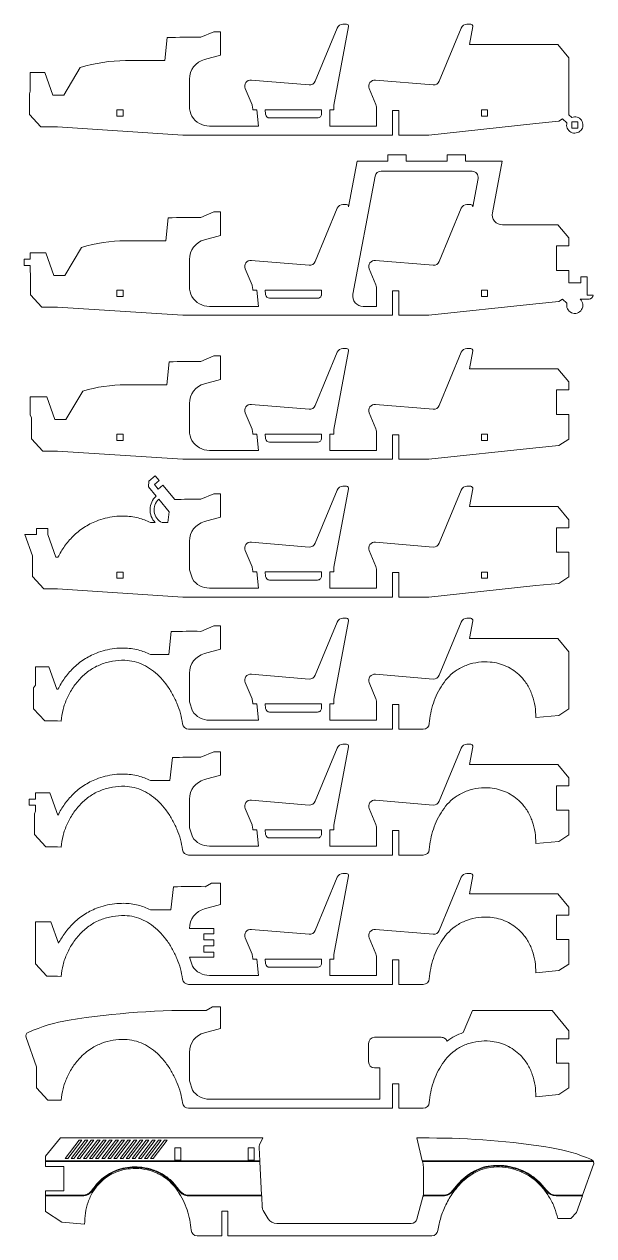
# Model space of a CAD drawing. Header units: millimetres. Extents: x 1593 to 2741, y -1858 to 567.
# Drawn here: x 1937 to 2216, y -1858 to -1263 of the extents above; entities that cross this region are included whole.
import ezdxf

# ---------------------------------------------------------------- set-up
doc = ezdxf.new("R2010")
doc.units = ezdxf.units.MM
doc.layers.add('CUTTING', color=5, linetype='Continuous')
doc.layers.add('ENGRAVING', color=1, linetype='Continuous')

msp = doc.modelspace()

# ---------------------------------------------------------------- linework, layer by layer
at = {"layer": 'CUTTING', "linetype": 'Continuous', "lineweight": 15}
for p, q in [((2090.48, -1264.81), (2079.67, -1290.93)), ((2088.88, -1302.68), (2096.11, -1264.14)), ((2095.13, -1262.96), (2093.25, -1262.96)), ((2140.58, -1290.93), (2151.39, -1264.81)), ((2154.16, -1262.96), (2156.04, -1262.96)), ((2157.02, -1264.14), (2155.38, -1272.92)), ((2005.85, -1280.79), (2007.05, -1269.52)), ((2029.91, -1266.61), (2023.5, -1269.37)), ((2033.27, -1266.61), (2029.91, -1266.61)), ((2033.27, -1278.16), (2033.27, -1266.61)), ((2033.27, -1278.16), (2025.35, -1280.29)), ((2155.38, -1272.92), (2198.87, -1272.92)), ((2204.13, -1279.38), (2198.87, -1272.92)), ((1964.37, -1284.26), (1956.27, -1297.76)), ((1986.6, -1280.79), (2005.85, -1280.79)), ((2204.13, -1307.39), (2204.13, -1279.38)), ((1946.96, -1286.71), (1939.83, -1286.71)), ((1939.83, -1286.71), (1939.83, -1295.84)), ((1950.89, -1297.76), (1946.96, -1286.71)), ((2017.94, -1289.94), (2017.94, -1303.3)), ((1939.38, -1297.05), (1939.83, -1295.84)), ((2045.31, -1294.52), (2048.67, -1302.56)), ((2076.65, -1292.77), (2048.33, -1290.37)), ((2109.51, -1302.4), (2106.22, -1294.52)), ((2109.25, -1290.37), (2137.56, -1292.77)), ((1939.38, -1297.05), (1939.38, -1307.32)), ((1950.89, -1297.76), (1956.27, -1297.76)), ((1944.91, -1313.33), (1939.38, -1307.32)), ((1985.33, -1305.04), (1982.33, -1305.04)), ((1982.33, -1305.04), (1982.33, -1308.04)), ((1982.33, -1308.04), (1985.33, -1308.04)), ((1985.33, -1308.04), (1985.33, -1305.04)), ((2048.88, -1303.39), (2049.05, -1304.96)), ((2051.06, -1304.96), (2049.05, -1304.96)), ((2051.92, -1312.96), (2051.06, -1304.96)), ((2082.83, -1304.96), (2055.08, -1304.96)), ((2055.08, -1304.96), (2055.32, -1307.17)), ((2082.83, -1306.96), (2082.83, -1304.96)), ((2088.83, -1304.96), (2086.83, -1304.96)), ((2086.83, -1304.96), (2086.83, -1312.96)), ((2088.83, -1304.96), (2088.83, -1303.24)), ((2109.75, -1312.96), (2109.75, -1303.56)), ((2117.71, -1305.34), (2120.71, -1305.34)), ((2117.71, -1317.34), (2117.71, -1305.34)), ((2120.71, -1305.34), (2120.71, -1317.34)), ((2161.33, -1305.04), (2161.33, -1308.04)), ((2164.33, -1305.04), (2161.33, -1305.04)), ((2161.33, -1308.04), (2164.33, -1308.04)), ((2164.33, -1308.04), (2164.33, -1305.04)), ((2204.13, -1307.39), (2205.6, -1308.7)), ((1944.91, -1313.33), (1953.14, -1313.33)), ((1953.14, -1313.33), (2014.75, -1317.34)), ((2027.75, -1312.96), (2051.92, -1312.96)), ((2057.31, -1308.96), (2080.83, -1308.96)), ((2086.83, -1312.96), (2109.75, -1312.96)), ((2135.55, -1317.34), (2188, -1311.71)), ((2188, -1311.71), (2199.25, -1310.6)), ((2199.25, -1310.6), (2201.1, -1309.39)), ((2203.27, -1311.32), (2201.1, -1309.39)), ((2208.63, -1310.89), (2205.63, -1310.89)), ((2205.63, -1310.89), (2205.63, -1313.89)), ((2205.63, -1313.89), (2208.63, -1313.89)), ((2208.63, -1313.89), (2208.63, -1310.89)), ((2014.75, -1317.34), (2117.71, -1317.34)), ((2120.71, -1317.34), (2135.55, -1317.34)), ((2096.11, -1352.61), (2100.33, -1330.11)), ((2100.33, -1330.11), (2115.42, -1330.11)), ((2115.42, -1330.11), (2115.42, -1327.11)), ((2115.42, -1327.11), (2124.42, -1327.11)), ((2124.42, -1327.11), (2124.42, -1330.11)), ((2124.42, -1330.11), (2144.42, -1330.11)), ((2144.42, -1330.11), (2144.42, -1327.11)), ((2144.42, -1327.11), (2153.42, -1327.11)), ((2153.42, -1327.11), (2153.42, -1330.11)), ((2153.42, -1330.11), (2171.42, -1330.11)), ((2171.42, -1330.11), (2166.66, -1355.47)), ((2109.11, -1337.56), (2098.24, -1395.51)), ((2156.69, -1335.11), (2112.06, -1335.11)), ((2157.02, -1352.61), (2159.64, -1338.66)), ((2029.91, -1355.08), (2023.5, -1357.84)), ((2033.27, -1355.08), (2029.91, -1355.08)), ((2033.27, -1366.63), (2033.27, -1355.08)), ((2090.48, -1353.28), (2079.67, -1379.4)), ((2095.13, -1351.43), (2093.25, -1351.43)), ((2140.58, -1379.4), (2151.39, -1353.28)), ((2154.16, -1351.43), (2156.04, -1351.43)), ((2006.35, -1369.26), (2007.55, -1357.98)), ((2171.58, -1361.39), (2198.87, -1361.39)), ((2198.87, -1361.39), (2204.13, -1367.85)), ((2033.27, -1366.63), (2025.35, -1368.76)), ((1964.99, -1372.53), (1956.77, -1386.23)), ((1986.6, -1369.26), (2006.35, -1369.26)), ((2204.13, -1371.79), (2198.13, -1371.79)), ((2198.13, -1371.79), (2198.13, -1383.79)), ((2204.13, -1371.79), (2204.13, -1367.85)), ((1936.83, -1378.31), (1936.83, -1381.31)), ((1936.83, -1378.31), (1939.83, -1378.31)), ((1939.83, -1375.19), (1939.83, -1378.31)), ((1947.46, -1375.19), (1939.83, -1375.19)), ((1951.39, -1386.23), (1947.46, -1375.19)), ((2017.94, -1378.42), (2017.94, -1391.77)), ((2076.65, -1381.24), (2048.33, -1378.85)), ((2109.25, -1378.85), (2137.56, -1381.24)), ((1936.83, -1381.31), (1939.83, -1381.31)), ((1939.83, -1381.31), (1939.83, -1384.31)), ((1939.83, -1384.31), (1939.88, -1385.52)), ((2045.31, -1382.99), (2048.67, -1391.03)), ((2109.51, -1390.87), (2106.22, -1382.99)), ((2198.13, -1383.79), (2204.13, -1383.79)), ((2204.13, -1389.83), (2204.13, -1383.79)), ((1939.88, -1385.52), (1939.88, -1395.79)), ((1951.39, -1386.23), (1956.77, -1386.23)), ((2210.13, -1389.83), (2204.13, -1389.83)), ((2210.13, -1386.87), (2210.13, -1389.83)), ((2213.13, -1386.87), (2210.13, -1386.87)), ((2213.13, -1395.87), (2213.13, -1386.87)), ((1945.41, -1401.8), (1939.88, -1395.79)), ((1985.33, -1393.51), (1982.33, -1393.51)), ((1982.33, -1393.51), (1982.33, -1396.51)), ((1982.33, -1396.51), (1985.33, -1396.51)), ((1985.33, -1396.51), (1985.33, -1393.51)), ((2048.88, -1391.86), (2049.05, -1393.43)), ((2051.06, -1393.43), (2049.05, -1393.43)), ((2051.92, -1401.43), (2051.06, -1393.43)), ((2082.7, -1393.43), (2055.08, -1393.43)), ((2055.08, -1393.43), (2055.32, -1395.64)), ((2082.7, -1396.15), (2082.7, -1393.43)), ((2109.75, -1401.43), (2109.75, -1392.03)), ((2117.71, -1393.81), (2120.71, -1393.81)), ((2117.71, -1405.81), (2117.71, -1393.81)), ((2120.71, -1393.81), (2120.71, -1405.81)), ((2161.33, -1393.51), (2161.33, -1396.51)), ((2164.33, -1393.51), (2161.33, -1393.51)), ((2161.33, -1396.51), (2164.33, -1396.51)), ((2164.33, -1396.51), (2164.33, -1393.51)), ((2216.13, -1395.87), (2213.13, -1395.87)), ((1945.41, -1401.8), (1953.14, -1401.8)), ((1953.14, -1401.8), (2014.75, -1405.81)), ((2027.75, -1401.43), (2051.92, -1401.43)), ((2057.31, -1397.43), (2080.83, -1397.43)), ((2103.16, -1401.43), (2109.75, -1401.43)), ((2135.55, -1405.81), (2188, -1400.18)), ((2188, -1400.18), (2199.25, -1399.08)), ((2199.25, -1399.08), (2201.1, -1397.86)), ((2203.27, -1399.79), (2201.1, -1397.86)), ((2209.77, -1397.87), (2214.13, -1397.87)), ((2014.75, -1405.81), (2117.71, -1405.81)), ((2120.71, -1405.81), (2135.55, -1405.81)), ((2029.91, -1425.74), (2023.5, -1428.49)), ((2033.27, -1425.74), (2029.91, -1425.74)), ((2033.27, -1437.29), (2033.27, -1425.74)), ((2090.48, -1423.94), (2079.67, -1450.06)), ((2088.88, -1461.81), (2096.11, -1423.27)), ((2095.13, -1422.09), (2093.25, -1422.09)), ((2140.58, -1450.06), (2151.39, -1423.94)), ((2154.16, -1422.09), (2156.04, -1422.09)), ((2157.02, -1423.27), (2155.38, -1432.05)), ((2006.85, -1439.92), (2008.05, -1428.62)), ((2155.38, -1432.05), (2198.87, -1432.05)), ((2204.13, -1438.51), (2198.87, -1432.05)), ((2033.27, -1437.29), (2025.35, -1439.41)), ((2204.13, -1442.44), (2204.13, -1438.51)), ((1965.6, -1443), (1957.27, -1456.89)), ((1986.6, -1439.92), (2006.85, -1439.92)), ((2198.13, -1454.44), (2198.13, -1442.44)), ((2198.13, -1442.44), (2204.13, -1442.44)), ((1939.83, -1445.84), (1939.83, -1454.65)), ((1947.96, -1445.84), (1939.83, -1445.84)), ((1951.89, -1456.89), (1947.96, -1445.84)), ((2017.94, -1449.07), (2017.94, -1462.43)), ((2076.65, -1451.9), (2048.33, -1449.5)), ((2109.25, -1449.5), (2137.56, -1451.9)), ((1939.83, -1454.65), (1940.38, -1456.18)), ((1940.38, -1456.18), (1940.38, -1466.44)), ((2045.31, -1453.65), (2048.67, -1461.68)), ((2109.51, -1461.53), (2106.22, -1453.65)), ((2204.13, -1454.44), (2198.13, -1454.44)), ((2204.13, -1466.52), (2204.13, -1454.44)), ((1951.89, -1456.89), (1957.27, -1456.89)), ((2048.88, -1462.52), (2049.05, -1464.09)), ((2088.83, -1464.09), (2088.83, -1462.36)), ((1945.91, -1472.45), (1940.38, -1466.44)), ((1982.33, -1464.17), (1982.33, -1467.17)), ((1985.33, -1464.17), (1982.33, -1464.17)), ((1982.33, -1467.17), (1985.33, -1467.17)), ((1985.33, -1467.17), (1985.33, -1464.17)), ((2051.06, -1464.09), (2049.05, -1464.09)), ((2051.92, -1472.09), (2051.06, -1464.09)), ((2082.83, -1464.09), (2055.08, -1464.09)), ((2055.08, -1464.09), (2055.32, -1466.3)), ((2057.31, -1468.09), (2080.83, -1468.09)), ((2082.83, -1466.09), (2082.83, -1464.09)), ((2088.83, -1464.09), (2086.83, -1464.09)), ((2086.83, -1464.09), (2086.83, -1472.09)), ((2109.75, -1472.09), (2109.75, -1462.69)), ((2117.71, -1464.47), (2120.71, -1464.47)), ((2117.71, -1476.47), (2117.71, -1464.47)), ((2120.71, -1464.47), (2120.71, -1476.47)), ((2161.33, -1464.17), (2161.33, -1467.17)), ((2164.33, -1464.17), (2161.33, -1464.17)), ((2161.33, -1467.17), (2164.33, -1467.17)), ((2164.33, -1467.17), (2164.33, -1464.17)), ((2199.25, -1469.73), (2204.13, -1466.52)), ((1945.91, -1472.45), (1953.14, -1472.45)), ((1953.14, -1472.45), (2014.75, -1476.47)), ((2027.75, -1472.09), (2051.92, -1472.09)), ((2086.83, -1472.09), (2109.75, -1472.09)), ((2135.55, -1476.47), (2188, -1470.84)), ((2188, -1470.84), (2199.25, -1469.73)), ((2014.75, -1476.47), (2117.71, -1476.47)), ((2120.71, -1476.47), (2135.55, -1476.47)), ((2001.13, -1484.64), (1998.05, -1487.2)), ((2003.03, -1486.93), (2001.13, -1484.64)), ((1997.79, -1490.01), (1998.05, -1487.2)), ((1997.79, -1490.01), (2001.58, -1494.56)), ((2003.03, -1486.93), (2000.72, -1488.85)), ((2002.64, -1491.16), (2000.72, -1488.85)), ((2004.95, -1489.24), (2002.64, -1491.16)), ((2010.72, -1496.17), (2004.95, -1489.24)), ((2090.48, -1491.56), (2079.67, -1517.68)), ((2088.88, -1529.43), (2096.11, -1490.89)), ((2095.13, -1489.71), (2093.25, -1489.71)), ((2151.39, -1491.56), (2140.58, -1517.68)), ((2154.16, -1489.71), (2156.04, -1489.71)), ((2157.02, -1490.89), (2155.38, -1499.67)), ((2002.86, -1496.1), (2007.92, -1502.19)), ((2029.91, -1493.36), (2023.5, -1496.12)), ((2033.27, -1493.36), (2029.91, -1493.36)), ((2033.27, -1504.91), (2033.27, -1493.36)), ((2007.35, -1507.54), (2007.92, -1502.19)), ((2155.38, -1499.67), (2198.87, -1499.67)), ((2204.13, -1506.13), (2198.87, -1499.67)), ((1998.79, -1507.54), (2001.15, -1507.54)), ((2004.51, -1507.54), (2007.35, -1507.54)), ((2033.27, -1504.91), (2025.35, -1507.03)), ((2198.13, -1510.06), (2204.13, -1510.06)), ((2198.13, -1522.06), (2198.13, -1510.06)), ((2204.13, -1510.06), (2204.13, -1506.13)), ((1937.2, -1513.46), (1940.88, -1523.8)), ((1942.87, -1513.46), (1937.2, -1513.46)), ((1942.87, -1510.46), (1942.87, -1513.46)), ((1948.46, -1510.46), (1942.87, -1510.46)), ((1948.46, -1510.46), (1948.46, -1513.46)), ((1952.39, -1524.51), (1948.46, -1513.46)), ((2017.94, -1516.69), (2017.94, -1530.05)), ((2045.31, -1521.27), (2048.67, -1529.3)), ((2076.65, -1519.52), (2048.33, -1517.12)), ((2109.51, -1529.15), (2106.22, -1521.27)), ((2137.56, -1519.52), (2109.25, -1517.12)), ((2204.13, -1522.06), (2198.13, -1522.06)), ((2204.13, -1534.14), (2204.13, -1522.06)), ((1940.88, -1523.8), (1940.88, -1534.07)), ((1952.39, -1524.51), (1953.36, -1524.51)), ((1982.33, -1531.79), (1985.33, -1531.79)), ((1982.33, -1534.79), (1982.33, -1531.79)), ((1985.33, -1531.79), (1985.33, -1534.79)), ((2019.39, -1535.2), (2017.97, -1530.74)), ((2048.88, -1530.14), (2049.05, -1531.71)), ((2051.06, -1531.71), (2049.05, -1531.71)), ((2051.92, -1539.71), (2051.06, -1531.71)), ((2082.83, -1531.71), (2055.08, -1531.71)), ((2055.08, -1531.71), (2055.32, -1533.92)), ((2082.83, -1533.71), (2082.83, -1531.71)), ((2088.83, -1531.71), (2086.83, -1531.71)), ((2086.83, -1531.71), (2086.83, -1539.71)), ((2088.83, -1531.71), (2088.83, -1529.99)), ((2109.75, -1539.71), (2109.75, -1530.31)), ((2117.71, -1532.09), (2120.71, -1532.09)), ((2117.71, -1544.09), (2117.71, -1532.09)), ((2120.71, -1532.09), (2120.71, -1544.09)), ((2161.33, -1531.79), (2164.33, -1531.79)), ((2161.33, -1534.79), (2161.33, -1531.79)), ((2164.33, -1531.79), (2164.33, -1534.79)), ((1946.41, -1540.08), (1940.88, -1534.07)), ((1985.33, -1534.79), (1982.33, -1534.79)), ((2027.75, -1539.71), (2051.92, -1539.71)), ((2057.31, -1535.71), (2080.83, -1535.71)), ((2086.83, -1539.71), (2109.75, -1539.71)), ((2135.55, -1544.09), (2188, -1538.46)), ((2164.33, -1534.79), (2161.33, -1534.79)), ((2188, -1538.46), (2199.25, -1537.35)), ((2199.25, -1537.35), (2204.13, -1534.14)), ((1946.41, -1540.08), (1953.14, -1540.08)), ((1953.14, -1540.08), (2014.75, -1544.09)), ((2014.75, -1544.09), (2117.71, -1544.09)), ((2120.71, -1544.09), (2135.55, -1544.09)), ((2090.48, -1556.35), (2079.67, -1582.47)), ((2088.88, -1594.23), (2096.11, -1555.68)), ((2095.13, -1554.5), (2093.25, -1554.5)), ((2140.58, -1582.47), (2151.39, -1556.35)), ((2154.16, -1554.5), (2156.04, -1554.5)), ((2157.02, -1555.68), (2155.38, -1564.47)), ((2007.85, -1572.33), (2009.05, -1561.01)), ((2029.91, -1558.15), (2023.5, -1560.91)), ((2033.27, -1558.15), (2029.91, -1558.15)), ((2033.27, -1569.7), (2033.27, -1558.15)), ((2155.38, -1564.47), (2198.87, -1564.47)), ((2204.13, -1570.92), (2198.87, -1564.47)), ((1998.79, -1572.33), (2007.85, -1572.33)), ((2033.27, -1569.7), (2025.35, -1571.83)), ((2204.13, -1598.94), (2204.13, -1570.92)), ((1942.33, -1578.26), (1942.33, -1587.38)), ((1948.96, -1578.26), (1942.33, -1578.26)), ((1952.89, -1589.3), (1948.96, -1578.26)), ((2017.94, -1581.49), (2017.94, -1594.84)), ((1942.33, -1587.38), (1941.38, -1588.59)), ((2045.31, -1586.06), (2048.67, -1594.1)), ((2076.65, -1584.32), (2048.33, -1581.92)), ((2109.51, -1593.95), (2106.22, -1586.06)), ((2109.25, -1581.92), (2137.56, -1584.32)), ((1941.38, -1588.59), (1941.38, -1598.86)), ((1952.89, -1589.3), (1953.36, -1589.3)), ((1946.91, -1604.87), (1941.38, -1598.86)), ((2019.39, -1600), (2017.97, -1595.53)), ((2048.88, -1594.93), (2049.05, -1596.5)), ((2051.06, -1596.5), (2049.05, -1596.5)), ((2051.92, -1604.5), (2051.06, -1596.5)), ((2082.83, -1596.5), (2055.08, -1596.5)), ((2055.08, -1596.5), (2055.32, -1598.71)), ((2082.83, -1598.5), (2082.83, -1596.5)), ((2088.83, -1596.5), (2086.83, -1596.5)), ((2086.83, -1596.5), (2086.83, -1604.5)), ((2088.83, -1596.5), (2088.83, -1594.78)), ((2109.75, -1604.5), (2109.75, -1595.1)), ((2117.71, -1596.88), (2120.71, -1596.88)), ((2117.71, -1608.88), (2117.71, -1596.88)), ((2120.71, -1596.88), (2120.71, -1608.88)), ((2199.25, -1602.15), (2204.13, -1598.94)), ((1946.91, -1604.87), (1953.14, -1604.87)), ((1953.14, -1604.87), (1954.96, -1604.99)), ((2027.75, -1604.5), (2051.92, -1604.5)), ((2057.31, -1600.5), (2080.83, -1600.5)), ((2086.83, -1604.5), (2109.75, -1604.5)), ((2188, -1603.26), (2199.25, -1602.15)), ((2017.5, -1608.88), (2117.71, -1608.88)), ((2120.71, -1608.88), (2132.71, -1608.88)), ((2095.13, -1616.32), (2093.25, -1616.32)), ((2154.16, -1616.32), (2156.04, -1616.32)), ((2008.35, -1634.16), (2009.55, -1622.82)), ((2023.5, -1622.73), (2029.91, -1619.97)), ((2029.91, -1619.97), (2033.27, -1619.97)), ((2033.27, -1631.52), (2033.27, -1619.97)), ((2090.48, -1618.18), (2079.67, -1644.29)), ((2088.88, -1656.05), (2096.11, -1617.51)), ((2140.58, -1644.29), (2151.39, -1618.18)), ((2157.02, -1617.51), (2155.38, -1626.29)), ((2155.38, -1626.29), (2198.87, -1626.29)), ((2204.13, -1632.75), (2198.87, -1626.29)), ((1998.79, -1634.16), (2008.35, -1634.16)), ((2033.27, -1631.52), (2025.35, -1633.65)), ((2204.13, -1636.68), (2204.13, -1632.75)), ((1942.33, -1643.2), (1942.33, -1640.08)), ((1949.46, -1640.08), (1942.33, -1640.08)), ((1953.38, -1651.09), (1949.46, -1640.08)), ((2198.13, -1636.68), (2204.13, -1636.68)), ((2198.13, -1648.68), (2198.13, -1636.68)), ((1939.33, -1643.2), (1939.33, -1646.2)), ((1939.33, -1643.2), (1942.33, -1643.2)), ((1939.33, -1646.2), (1942.33, -1646.2)), ((1942.33, -1649.2), (1942.33, -1646.2)), ((2017.94, -1643.31), (2017.94, -1656.67)), ((2076.65, -1646.14), (2048.33, -1643.74)), ((2109.25, -1643.74), (2137.56, -1646.14)), ((1942.33, -1649.2), (1941.88, -1650.41)), ((1941.88, -1650.41), (1941.88, -1660.68)), ((2045.31, -1647.88), (2048.67, -1655.92)), ((2109.51, -1655.77), (2106.22, -1647.88)), ((2204.13, -1648.68), (2198.13, -1648.68)), ((2204.13, -1660.76), (2204.13, -1648.68)), ((2019.39, -1661.82), (2017.97, -1657.35)), ((2048.88, -1656.75), (2049.05, -1658.32)), ((2051.06, -1658.32), (2049.05, -1658.32)), ((2051.92, -1666.32), (2051.06, -1658.32)), ((2082.83, -1658.32), (2055.08, -1658.32)), ((2055.08, -1658.32), (2055.32, -1660.54)), ((2082.83, -1660.32), (2082.83, -1658.32)), ((2088.83, -1658.32), (2086.83, -1658.32)), ((2086.83, -1658.32), (2086.83, -1666.32)), ((2088.83, -1658.32), (2088.83, -1656.6)), ((2109.75, -1666.32), (2109.75, -1656.92)), ((2117.71, -1658.7), (2120.71, -1658.7)), ((2117.71, -1670.7), (2117.71, -1658.7)), ((2120.71, -1658.7), (2120.71, -1670.7)), ((1947.41, -1666.69), (1941.88, -1660.68)), ((2057.31, -1662.32), (2080.83, -1662.32)), ((2188, -1665.08), (2199.25, -1663.97)), ((2199.25, -1663.97), (2204.13, -1660.76)), ((1947.41, -1666.69), (1953.14, -1666.69)), ((1953.14, -1666.69), (1954.96, -1666.81)), ((2017.5, -1670.7), (2117.71, -1670.7)), ((2027.75, -1666.32), (2051.92, -1666.32)), ((2086.83, -1666.32), (2109.75, -1666.32)), ((2120.71, -1670.7), (2132.71, -1670.7)), ((2090.48, -1681.62), (2079.67, -1707.74)), ((2088.88, -1719.5), (2096.11, -1680.95)), ((2095.13, -1679.77), (2093.25, -1679.77)), ((2140.58, -1707.74), (2151.39, -1681.62)), ((2154.16, -1679.77), (2156.04, -1679.77)), ((2157.02, -1680.95), (2155.38, -1689.74)), ((2008.85, -1697.6), (2010.06, -1686.25)), ((2025.66, -1686.21), (2028.77, -1684.42)), ((2028.77, -1684.42), (2033.27, -1684.42)), ((2033.27, -1684.42), (2033.27, -1694.97)), ((2155.38, -1689.74), (2198.87, -1689.74)), ((2204.13, -1696.19), (2198.87, -1689.74)), ((1998.79, -1697.6), (2008.85, -1697.6)), ((2033.27, -1694.97), (2025.35, -1697.1)), ((2198.13, -1700.13), (2204.13, -1700.13)), ((2198.13, -1712.13), (2198.13, -1700.13)), ((2204.13, -1700.13), (2204.13, -1696.19)), ((1942.33, -1712.65), (1942.33, -1703.53)), ((1949.96, -1703.53), (1942.33, -1703.53)), ((1953.68, -1713.97), (1949.96, -1703.53)), ((2029.94, -1706.76), (2017.94, -1706.76)), ((2024.94, -1709.28), (2029.94, -1709.28)), ((2024.94, -1712.28), (2024.94, -1709.28)), ((2029.94, -1712.28), (2024.94, -1712.28)), ((2029.94, -1709.28), (2029.94, -1706.76)), ((2029.94, -1715.28), (2029.94, -1712.28)), ((2045.31, -1711.33), (2048.67, -1719.37)), ((2076.65, -1709.58), (2048.33, -1707.19)), ((2109.51, -1719.22), (2106.22, -1711.33)), ((2109.25, -1707.19), (2137.56, -1709.58)), ((2204.13, -1712.13), (2198.13, -1712.13)), ((2204.13, -1724.21), (2204.13, -1712.13)), ((1942.33, -1712.65), (1942.38, -1713.86)), ((1942.38, -1713.86), (1942.38, -1724.13)), ((2024.94, -1715.28), (2029.94, -1715.28)), ((2024.94, -1718.28), (2024.94, -1715.28)), ((2029.94, -1718.28), (2024.94, -1718.28)), ((2029.94, -1720.8), (2029.94, -1718.28)), ((1947.91, -1730.14), (1942.38, -1724.13)), ((2029.94, -1720.8), (2017.97, -1720.8)), ((2019.39, -1725.27), (2017.97, -1720.8)), ((2048.88, -1720.2), (2049.05, -1721.77)), ((2051.06, -1721.77), (2049.05, -1721.77)), ((2051.92, -1729.77), (2051.06, -1721.77)), ((2082.83, -1721.77), (2055.08, -1721.77)), ((2055.08, -1721.77), (2055.32, -1723.98)), ((2082.83, -1723.77), (2082.83, -1721.77)), ((2088.83, -1721.77), (2086.83, -1721.77)), ((2086.83, -1721.77), (2086.83, -1729.77)), ((2088.83, -1721.77), (2088.83, -1720.05)), ((2109.75, -1729.77), (2109.75, -1720.37)), ((2120.71, -1722.15), (2117.71, -1722.15)), ((2117.71, -1722.15), (2117.71, -1734.15)), ((2120.71, -1734.15), (2120.71, -1722.15)), ((2199.25, -1727.42), (2204.13, -1724.21)), ((1947.91, -1730.14), (1953.14, -1730.14)), ((1953.14, -1730.14), (1954.96, -1730.26)), ((2027.75, -1729.77), (2051.92, -1729.77)), ((2057.31, -1725.77), (2080.83, -1725.77)), ((2086.83, -1729.77), (2109.75, -1729.77)), ((2188, -1728.53), (2199.25, -1727.42)), ((2017.5, -1734.15), (2117.71, -1734.15)), ((2120.71, -1734.15), (2132.71, -1734.15)), ((2026.15, -1747), (2029.27, -1745.2)), ((2029.27, -1745.2), (2033.27, -1745.2)), ((2033.27, -1745.2), (2033.27, -1755.75)), ((2152.32, -1757.78), (2156.88, -1746.93)), ((2156.88, -1746.93), (2195.95, -1746.93)), ((2204.13, -1756.98), (2195.95, -1746.93)), ((2033.27, -1755.75), (2025.35, -1757.88)), ((2204.13, -1760.91), (2204.13, -1756.98)), ((1937.74, -1760.22), (1942.88, -1774.64)), ((1967.61, -1767.12), (1969.79, -1765.57)), ((2105.87, -1772.12), (2105.87, -1763.12)), ((2141.61, -1760.12), (2108.87, -1760.12)), ((2198.13, -1760.91), (2204.13, -1760.91)), ((2198.13, -1772.91), (2198.13, -1760.91)), ((2017.94, -1767.54), (2017.94, -1780.9)), ((1942.88, -1774.64), (1942.88, -1784.91)), ((2111.47, -1775.12), (2108.87, -1775.12)), ((2111.47, -1790.55), (2111.47, -1775.12)), ((2204.13, -1772.91), (2198.13, -1772.91)), ((2204.13, -1784.99), (2204.13, -1772.91)), ((2019.39, -1786.05), (2017.97, -1781.58)), ((2120.71, -1782.93), (2117.71, -1782.93)), ((2117.71, -1782.93), (2117.71, -1794.93)), ((2120.71, -1794.93), (2120.71, -1782.93)), ((1948.41, -1790.92), (1942.88, -1784.91)), ((2188, -1789.31), (2199.25, -1788.2)), ((2199.25, -1788.2), (2204.13, -1784.99)), ((1948.41, -1790.92), (1953.14, -1790.92)), ((1953.14, -1790.92), (1954.96, -1791.04)), ((2017.5, -1794.93), (2117.71, -1794.93)), ((2027.75, -1790.55), (2111.47, -1790.55)), ((2120.71, -1794.93), (2132.71, -1794.93)), ((1954.66, -1809.54), (1947.35, -1818.51)), ((1954.66, -1809.54), (2053.9, -1809.54)), ((2052.41, -1812.87), (2053.9, -1809.54)), ((2129.52, -1809.54), (2135.67, -1809.54)), ((2129.52, -1809.54), (2132.26, -1820.83)), ((1947.35, -1818.51), (1947.35, -1820.83)), ((2010.72, -1814.36), (2013.72, -1814.36)), ((2010.72, -1814.36), (2010.72, -1820.36)), ((2013.72, -1814.36), (2013.72, -1820.36)), ((2046.72, -1814.36), (2046.72, -1820.36)), ((2046.72, -1814.36), (2049.72, -1814.36)), ((2049.72, -1814.36), (2049.72, -1820.36)), ((2052.5, -1820.83), (2052.15, -1814.26)), ((1947.35, -1820.83), (1947.35, -1821.13)), ((1947.35, -1821.13), (1947.35, -1823.51)), ((1947.35, -1823.51), (1956.35, -1823.51)), ((1956.35, -1823.51), (1956.35, -1835.51)), ((2010.72, -1820.36), (2013.72, -1820.36)), ((2046.72, -1820.36), (2049.72, -1820.36)), ((2052.52, -1821.13), (2052.5, -1820.83)), ((2053.4, -1837.66), (2052.52, -1821.13)), ((2132.26, -1820.83), (2132.33, -1821.13)), ((2132.33, -1821.13), (2132.62, -1822.34)), ((2132.79, -1823.77), (2132.79, -1836.9)), ((2210.99, -1837.66), (2216.34, -1822.64)), ((1956.35, -1835.51), (1947.35, -1835.51)), ((1947.35, -1835.51), (1947.35, -1837.66)), ((1947.35, -1837.66), (1947.35, -1837.96)), ((1947.35, -1837.96), (1947.35, -1845.62)), ((2053.42, -1837.96), (2053.4, -1837.66)), ((2053.73, -1843.77), (2053.42, -1837.96)), ((2132.58, -1838.5), (2129.63, -1849.32)), ((2207.98, -1846.11), (2210.89, -1837.96)), ((2210.89, -1837.96), (2210.99, -1837.66)), ((1947.35, -1845.62), (1955.23, -1850.8)), ((2033.77, -1857.54), (2033.77, -1845.54)), ((2033.77, -1845.54), (2036.77, -1845.54)), ((2036.77, -1845.54), (2036.77, -1857.54)), ((2056.64, -1849.17), (2054.18, -1845.19)), ((2198.84, -1849.1), (2205.24, -1849.1)), ((2205.24, -1849.1), (2207.98, -1846.11)), ((1955.23, -1850.8), (1966.48, -1851.91)), ((2126.73, -1851.54), (2060.89, -1851.54)), ((2021.77, -1857.54), (2033.77, -1857.54)), ((2036.77, -1857.54), (2136.97, -1857.54))]:
    msp.add_line(p, q, dxfattribs=at)
for centre, radius, start, end in [((2093.25, -1265.96), 3, 89.99957, 157.52121), ((2095.13, -1263.96), 1, 349.3816, 89.99956), ((2154.16, -1265.96), 3, 90, 157.52207), ((2156.04, -1263.96), 1, 349.38034, 90), ((2018.81, -1645.14), 375.8, 89.28488, 91.79374), ((1986.6, -1353.83), 73.04, 90, 107.71731), ((2027.94, -1289.94), 10, 105.03156, 180.00017), ((2048.08, -1293.36), 3, 85.15937, 202.64858), ((2076.9, -1289.78), 3, 265.15966, 337.52282), ((2108.99, -1293.36), 3, 85.15931, 202.64868), ((2137.81, -1289.78), 3, 265.15947, 337.52283), ((2027.94, -1303.3), 10, 180.00008, 208.8179), ((2045.9, -1303.71), 3, 6.15258, 22.64923), ((2057.31, -1306.96), 2, 186.15078, 269.99996), ((2080.83, -1306.96), 2, 270.00015, 0.00131), ((2091.83, -1303.24), 3, 169.3801, 180.00002), ((2106.75, -1303.56), 3, 359.99956, 22.64891), ((2027.75, -1302.96), 10, 211.08991, 270), ((2207.13, -1312.39), 4, 164.3732, 112.48424), ((2112.06, -1338.11), 3, 89.99997, 169.38061), ((2156.69, -1338.11), 3, 349.37967, 90.00025), ((2093.25, -1354.43), 3, 89.99952, 157.52107), ((2095.13, -1352.43), 1, 349.38034, 90), ((2154.16, -1354.43), 3, 90, 157.52207), ((2156.04, -1352.43), 1, 349.38034, 90), ((2171.58, -1356.39), 5, 169.37973, 270.00014), ((2018.81, -1733.61), 375.8, 89.28488, 91.71723), ((1986.6, -1442.3), 73.04, 90, 107.21039), ((2027.94, -1378.42), 10, 105.03156, 180.00013), ((2048.08, -1381.84), 3, 85.15943, 202.64845), ((2076.9, -1378.25), 3, 265.15971, 337.52295), ((2108.99, -1381.84), 3, 85.15931, 202.64868), ((2137.81, -1378.25), 3, 265.15952, 337.52296), ((2045.9, -1392.18), 3, 6.15241, 22.64918), ((2106.75, -1392.03), 3, 359.99944, 22.64891), ((2027.94, -1391.77), 10, 180.00011, 208.8179), ((2027.75, -1391.43), 10, 211.08991, 270), ((2057.31, -1395.43), 2, 186.15097, 269.99998), ((2080.83, -1395.43), 2, 270.00073, 338.90377), ((2103.16, -1396.43), 5, 169.37987, 270.00003), ((2214.13, -1395.87), 2, 270.00008, 359.99941), ((2207.13, -1400.87), 4, 164.3732, 48.59038), ((2093.25, -1425.09), 3, 89.99918, 157.52018), ((2095.13, -1423.09), 1, 349.37871, 90.0001), ((2154.16, -1425.09), 3, 90, 157.52207), ((2156.04, -1423.09), 1, 349.38034, 90), ((2018.81, -1804.27), 375.8, 89.28488, 91.64072), ((1986.6, -1512.96), 73.04, 90, 106.70843), ((2027.94, -1449.07), 10, 105.03156, 180), ((2048.08, -1452.49), 3, 85.1588, 202.65008), ((2076.9, -1448.91), 3, 265.15913, 337.52143), ((2108.99, -1452.49), 3, 85.15931, 202.64868), ((2137.81, -1448.91), 3, 265.15894, 337.52144), ((2027.94, -1462.43), 10, 180.00036, 208.8179), ((2045.9, -1462.84), 3, 6.15438, 22.64973), ((2091.83, -1462.36), 3, 169.3801, 180.00135), ((2106.75, -1462.69), 3, 359.99862, 22.64891), ((2027.75, -1462.09), 10, 211.08991, 270), ((2057.31, -1466.09), 2, 186.15221, 270.00011), ((2080.83, -1466.09), 2, 270.00015, 0.00273), ((2093.25, -1492.71), 3, 89.99924, 157.52034), ((2095.13, -1490.71), 1, 349.37916, 90.00001), ((2154.16, -1492.71), 3, 90, 157.52207), ((2156.04, -1490.71), 1, 349.38034, 90), ((2007.6, -1501.25), 9, 131.9833, 224.2962), ((2007.6, -1501.25), 7, 132.62371, 243.88414), ((2018.81, -1871.89), 375.8, 89.28488, 91.23406), ((2027.94, -1516.69), 10, 105.03156, 179.99993), ((2048.08, -1520.11), 3, 85.15873, 202.65025), ((2076.9, -1516.53), 3, 265.15907, 337.52127), ((2108.99, -1520.11), 3, 85.15864, 202.65025), ((2137.81, -1516.53), 3, 265.15888, 337.52129), ((2027.94, -1530.05), 10, 180.00023, 183.93483), ((2045.9, -1530.46), 3, 6.15459, 22.64979), ((2057.31, -1533.71), 2, 186.15198, 270.00009), ((2080.83, -1533.71), 2, 270.00015, 0.00251), ((2091.83, -1529.99), 3, 169.3801, 180.0015), ((2106.75, -1530.31), 3, 359.99877, 22.64891), ((2027.75, -1529.71), 10, 213.35191, 270), ((2093.25, -1557.5), 3, 89.999, 157.51972), ((2095.13, -1555.5), 1, 349.37741, 90.00033), ((2154.16, -1557.5), 3, 90, 157.52207), ((2156.04, -1555.5), 1, 349.38034, 90), ((2018.81, -1936.68), 375.8, 89.28488, 91.48776), ((2027.94, -1581.49), 10, 105.03156, 179.99976), ((2048.08, -1584.91), 3, 85.15898, 202.6496), ((2076.9, -1581.33), 3, 265.1593, 337.52187), ((2108.99, -1584.91), 3, 85.15931, 202.64868), ((2137.81, -1581.33), 3, 265.15911, 337.52189), ((2027.94, -1594.84), 10, 180.00041, 183.93483), ((2045.9, -1595.25), 3, 6.15381, 22.64957), ((2057.31, -1598.5), 2, 186.15285, 270.00018), ((2080.83, -1598.5), 2, 270.00015, 0.00337), ((2091.83, -1594.78), 3, 169.3801, 180.00092), ((2106.75, -1595.1), 3, 359.99819, 22.64891), ((2027.75, -1594.5), 10, 213.35191, 270), ((2017.5, -1605.88), 3, 187.31453, 270), ((2132.71, -1605.88), 3, 270, 355.16216), ((2093.25, -1619.32), 3, 89.99957, 157.52122), ((2095.13, -1617.32), 1, 349.38162, 89.99956), ((2154.16, -1619.32), 3, 90, 157.52207), ((2156.04, -1617.32), 1, 349.38034, 90), ((2018.81, -1998.5), 375.8, 89.28488, 91.4113), ((2027.94, -1643.31), 10, 105.03156, 180.00017), ((2048.08, -1646.73), 3, 85.15838, 202.65115), ((2076.9, -1643.15), 3, 265.15874, 337.52043), ((2108.99, -1646.73), 3, 85.15931, 202.64868), ((2137.81, -1643.15), 3, 265.15855, 337.52044), ((2027.94, -1656.67), 10, 179.99999, 183.93483), ((2045.9, -1657.08), 3, 6.1495, 22.64837), ((2091.83, -1656.6), 3, 169.3801, 179.99775), ((2106.75, -1656.92), 3, 359.99957, 22.64891), ((2027.75, -1656.32), 10, 213.35191, 270), ((2057.31, -1660.32), 2, 186.15077, 269.99996), ((2080.83, -1660.32), 2, 270.00015, 0.0013), ((2017.5, -1667.7), 3, 187.31453, 270), ((2132.71, -1667.7), 3, 270, 355.16216), ((2093.25, -1682.77), 3, 89.99918, 157.52018), ((2095.13, -1680.77), 1, 349.37871, 90.00009), ((2154.16, -1682.77), 3, 90, 157.52207), ((2156.04, -1680.77), 1, 349.38034, 90), ((2018.81, -2061.95), 375.8, 88.95524, 91.33485), ((2027.94, -1706.76), 10, 105.03156, 179.99988), ((2048.08, -1710.18), 3, 85.1588, 202.65008), ((2076.9, -1706.6), 3, 265.15913, 337.52142), ((2108.99, -1710.18), 3, 85.15931, 202.64868), ((2137.81, -1706.6), 3, 265.15894, 337.52144), ((2045.9, -1720.52), 3, 6.15439, 22.64973), ((2057.31, -1723.77), 2, 186.15221, 270.00011), ((2080.83, -1723.77), 2, 270.00015, 0.00273), ((2091.83, -1720.05), 3, 169.3801, 180.00135), ((2106.75, -1720.37), 3, 359.99862, 22.64891), ((2027.75, -1719.77), 10, 213.35191, 270), ((2017.5, -1731.15), 3, 187.31453, 270), ((2132.71, -1731.15), 3, 270, 355.16216), ((2018.81, -2122.73), 375.8, 88.88141, 99.18263), ((1971.75, -1831.62), 80.9, 99.18263, 114.02517), ((1939.63, -1759.55), 2, 114.02517, 199.59513), ((2027.94, -1767.54), 10, 105.03156, 179.99999), ((2108.87, -1763.12), 3, 90, 180), ((2108.87, -1772.12), 3, 180, 270), ((2027.94, -1780.9), 10, 180.00017, 183.93483), ((2027.75, -1780.55), 10, 213.35143, 269.99961), ((2017.5, -1791.93), 3, 187.31453, 270), ((2132.71, -1791.93), 3, 270, 355.16216), ((2055.15, -1814.1), 3, 155.90912, 183.06732), ((2135.67, -2185.34), 375.8, 80.81737, 90), ((2182.73, -1894.22), 80.9, 66.29107, 80.81737), ((2126.71, -1823.77), 6.08, 0.00003, 13.60405), ((2214.45, -1821.97), 2, 34.98568, 66.29107), ((2214.45, -1821.97), 2, 25.04764, 34.98568), ((2214.45, -1821.97), 2, 340.40483, 25.04764), ((2126.71, -1836.9), 6.08, 352.80983, 0.00016), ((2126.71, -1836.9), 6.08, 344.74433, 349.95155), ((2126.71, -1836.9), 6.08, 349.95155, 352.80965), ((2056.73, -1843.61), 3, 183.0671, 211.74688), ((2021.77, -1854.54), 3, 184.83784, 270), ((2060.89, -1846.54), 5, 211.74692, 270.00009), ((2126.73, -1848.54), 3, 270.00001, 344.74431), ((2136.97, -1854.54), 3, 270, 352.68547)]:
    msp.add_arc(centre, radius, start, end, dxfattribs=at)
for points, knots in [([(1998.79, -1507.54), (1997.82, -1507.08), (1995.89, -1506.15), (1992.71, -1505.15), (1989.34, -1504.51), (1985.43, -1504.23), (1981.16, -1504.47), (1976.62, -1505.29), (1972.58, -1506.57), (1969.08, -1508.15), (1966.09, -1509.9), (1963.3, -1511.96), (1960.03, -1514.92), (1956.49, -1519.01), (1954.4, -1522.68), (1953.36, -1524.51)], [0, 0, 0, 0, 0.059903, 0.118725, 0.185333, 0.250958, 0.336966, 0.422792, 0.507586, 0.572525, 0.636856, 0.700389, 0.765169, 0.88302, 1, 1, 1, 1]), ([(1998.79, -1572.33), (1997.82, -1571.87), (1995.89, -1570.95), (1992.71, -1569.95), (1989.34, -1569.3), (1985.43, -1569.03), (1981.16, -1569.26), (1976.62, -1570.09), (1972.58, -1571.36), (1969.08, -1572.95), (1966.09, -1574.7), (1963.3, -1576.75), (1960.03, -1579.72), (1956.49, -1583.81), (1954.4, -1587.48), (1953.36, -1589.3)], [0, 0, 0, 0, 0.059903, 0.118725, 0.185333, 0.250958, 0.336966, 0.422791, 0.507586, 0.572525, 0.636857, 0.700389, 0.765169, 0.88302, 1, 1, 1, 1]), ([(1954.96, -1604.99), (1955.21, -1603.08), (1955.71, -1599.21), (1957.77, -1593.63), (1960.67, -1588.36), (1964.45, -1583.65), (1969.03, -1579.75), (1974.36, -1576.97), (1980.15, -1575.38), (1985.74, -1574.94), (1990.89, -1575.56), (1995.39, -1577.17), (1999.49, -1579.65), (2003.18, -1582.84), (2006.53, -1586.72), (2009.46, -1591.19), (2011.85, -1596.1), (2013.64, -1601.14), (2014.24, -1604.58), (2014.53, -1606.26)], [0, 0, 0, 0, 0.061708, 0.125475, 0.190212, 0.254917, 0.319008, 0.382717, 0.446834, 0.511288, 0.562287, 0.612793, 0.663839, 0.71601, 0.769266, 0.828562, 0.887594, 0.945155, 1, 1, 1, 1]), ([(2135.7, -1606.13), (2135.9, -1604.44), (2136.29, -1601.06), (2137.63, -1596.12), (2139.54, -1591.38), (2142.09, -1586.93), (2145.3, -1582.92), (2149.4, -1579.53), (2154.35, -1577.16), (2159.87, -1575.87), (2165.07, -1575.77), (2169.7, -1576.56), (2173.67, -1577.96), (2177.31, -1580.08), (2180.88, -1583.11), (2184.07, -1587.17), (2186.45, -1592.26), (2187.85, -1597.69), (2187.95, -1601.4), (2188, -1603.26)], [0, 0, 0, 0, 0.058906, 0.117834, 0.17676, 0.235876, 0.295011, 0.353878, 0.418509, 0.483724, 0.548844, 0.597382, 0.645696, 0.694082, 0.742631, 0.807178, 0.871515, 0.935936, 1, 1, 1, 1]), ([(1998.79, -1634.16), (1997.82, -1633.69), (1995.89, -1632.77), (1992.71, -1631.77), (1989.34, -1631.12), (1985.43, -1630.85), (1981.16, -1631.08), (1976.62, -1631.91), (1972.58, -1633.19), (1969.08, -1634.77), (1966.09, -1636.52), (1963.3, -1638.57), (1960.03, -1641.53), (1956.5, -1645.62), (1954.42, -1649.27), (1953.38, -1651.09)], [0, 0, 0, 0, 0.0599428, 0.1188029, 0.1854548, 0.2511229, 0.3371872, 0.4230698, 0.5079193, 0.572901, 0.6372747, 0.7008486, 0.7656712, 0.8832657, 1, 1, 1, 1]), ([(1954.96, -1666.81), (1955.21, -1664.91), (1955.71, -1661.03), (1957.77, -1655.45), (1960.67, -1650.18), (1964.45, -1645.47), (1969.03, -1641.57), (1974.36, -1638.79), (1980.15, -1637.2), (1985.74, -1636.76), (1990.89, -1637.39), (1995.39, -1638.99), (1999.49, -1641.47), (2003.18, -1644.66), (2006.53, -1648.54), (2009.46, -1653.01), (2011.85, -1657.93), (2013.64, -1662.96), (2014.24, -1666.4), (2014.53, -1668.08)], [0, 0, 0, 0, 0.061708, 0.125472, 0.190212, 0.254917, 0.319008, 0.382716, 0.446833, 0.511287, 0.562287, 0.612793, 0.663839, 0.71601, 0.769266, 0.828561, 0.887593, 0.945155, 1, 1, 1, 1]), ([(2135.7, -1667.96), (2135.9, -1666.27), (2136.29, -1662.89), (2137.63, -1657.95), (2139.54, -1653.2), (2142.09, -1648.75), (2145.3, -1644.74), (2149.4, -1641.35), (2154.35, -1638.98), (2159.87, -1637.7), (2165.07, -1637.59), (2169.7, -1638.38), (2173.67, -1639.79), (2177.31, -1641.91), (2180.88, -1644.94), (2184.07, -1649), (2186.45, -1654.08), (2187.85, -1659.51), (2187.95, -1663.23), (2188, -1665.08)], [0, 0, 0, 0, 0.0589056, 0.1178337, 0.1767622, 0.235878, 0.2950132, 0.3538788, 0.4185113, 0.4837254, 0.548846, 0.5973834, 0.6456979, 0.6940843, 0.7426316, 0.8071785, 0.8715175, 0.9359358, 1, 1, 1, 1]), ([(1998.79, -1697.6), (1997.82, -1697.14), (1995.89, -1696.22), (1992.71, -1695.22), (1989.34, -1694.57), (1985.43, -1694.3), (1981.16, -1694.53), (1976.62, -1695.36), (1972.58, -1696.63), (1969.08, -1698.21), (1966.09, -1699.97), (1963.3, -1702.02), (1960.11, -1704.91), (1956.71, -1708.81), (1954.68, -1712.26), (1953.68, -1713.97)], [0, 0, 0, 0, 0.0606644, 0.1202332, 0.1876875, 0.2541461, 0.3412465, 0.4281631, 0.514034, 0.5797981, 0.6449467, 0.709286, 0.7748889, 0.8877623, 1, 1, 1, 1]), ([(1954.96, -1730.26), (1955.21, -1728.35), (1955.71, -1724.48), (1957.77, -1718.9), (1960.67, -1713.63), (1964.45, -1708.92), (1969.03, -1705.02), (1974.36, -1702.24), (1980.15, -1700.65), (1985.74, -1700.21), (1990.89, -1700.83), (1995.39, -1702.44), (1999.49, -1704.92), (2003.18, -1708.11), (2006.53, -1711.99), (2009.46, -1716.45), (2011.85, -1721.37), (2013.64, -1726.41), (2014.24, -1729.85), (2014.53, -1731.53)], [0, 0, 0, 0, 0.061708, 0.125475, 0.190212, 0.254918, 0.319008, 0.382716, 0.446834, 0.511287, 0.562287, 0.612793, 0.663839, 0.71601, 0.769266, 0.828561, 0.887593, 0.945155, 1, 1, 1, 1]), ([(2135.7, -1731.4), (2135.9, -1729.71), (2136.29, -1726.33), (2137.63, -1721.39), (2139.54, -1716.65), (2142.09, -1712.2), (2145.3, -1708.19), (2149.4, -1704.8), (2154.35, -1702.43), (2159.87, -1701.14), (2165.07, -1701.04), (2169.7, -1701.83), (2173.67, -1703.23), (2177.31, -1705.35), (2180.88, -1708.38), (2184.07, -1712.44), (2186.45, -1717.53), (2187.85, -1722.96), (2187.95, -1726.67), (2188, -1728.53)], [0, 0, 0, 0, 0.058906, 0.117834, 0.17676, 0.235876, 0.295011, 0.353877, 0.41851, 0.483724, 0.548844, 0.597382, 0.645696, 0.694084, 0.742631, 0.807178, 0.871515, 0.935936, 1, 1, 1, 1]), ([(2144.4, -1762.02), (2145.64, -1761.16), (2148.12, -1759.44), (2150.93, -1758.33), (2152.32, -1757.78)], [0, 0, 0, 0, 0.502483, 1, 1, 1, 1]), ([(1969.79, -1765.57), (1971.46, -1764.65), (1974.8, -1762.81), (1980.41, -1761.42), (1985.82, -1761), (1990.89, -1761.62), (1995.39, -1763.22), (1999.49, -1765.7), (2003.18, -1768.89), (2006.53, -1772.77), (2009.46, -1777.24), (2011.85, -1782.16), (2013.64, -1787.19), (2014.24, -1790.63), (2014.53, -1792.31)], [0, 0, 0, 0, 0.090732, 0.182089, 0.273869, 0.349644, 0.424686, 0.50053, 0.578046, 0.657175, 0.745276, 0.832986, 0.918511, 1, 1, 1, 1]), ([(2135.7, -1792.19), (2135.9, -1790.5), (2136.29, -1787.12), (2137.63, -1782.17), (2139.54, -1777.43), (2142.09, -1772.98), (2145.3, -1768.97), (2149.4, -1765.58), (2154.35, -1763.21), (2159.87, -1761.93), (2165.07, -1761.82), (2169.7, -1762.61), (2173.67, -1764.02), (2177.31, -1766.14), (2180.88, -1769.17), (2184.07, -1773.23), (2186.45, -1778.31), (2187.85, -1783.74), (2187.95, -1787.46), (2188, -1789.31)], [0, 0, 0, 0, 0.058906, 0.117836, 0.176762, 0.235878, 0.295013, 0.353879, 0.418511, 0.483725, 0.548846, 0.597383, 0.645697, 0.694085, 0.742632, 0.807179, 0.871518, 0.935936, 1, 1, 1, 1]), ([(2141.61, -1760.12), (2141.91, -1760.15), (2142.5, -1760.2), (2143.32, -1760.61), (2144, -1761.21), (2144.26, -1761.75), (2144.4, -1762.02)], [0, 0, 0, 0, 0.249992, 0.499992, 0.749964, 1, 1, 1, 1]), ([(1954.96, -1791.04), (1955.21, -1789.14), (1955.71, -1785.26), (1957.77, -1779.68), (1960.67, -1774.42), (1964.03, -1770.17), (1966.58, -1767.99), (1967.61, -1767.12)], [0, 0, 0, 0, 0.206856, 0.420605, 0.637623, 0.854529, 1, 1, 1, 1]), ([(1966.48, -1851.91), (1966.53, -1850.06), (1966.63, -1846.34), (1968.03, -1840.91), (1970.4, -1835.83), (1973.6, -1831.77), (1977.17, -1828.74), (1980.81, -1826.62), (1984.78, -1825.21), (1989.41, -1824.42), (1994.61, -1824.53), (2000.12, -1825.81), (2005.08, -1828.19), (2009.18, -1831.57), (2012.39, -1835.58), (2014.94, -1840.03), (2016.85, -1844.78), (2018.19, -1849.72), (2018.58, -1853.1), (2018.78, -1854.79)], [0, 0, 0, 0, 0.064065, 0.128484, 0.192822, 0.257368, 0.305917, 0.354304, 0.402618, 0.451155, 0.516276, 0.58149, 0.646122, 0.704988, 0.764124, 0.823239, 0.882166, 0.941094, 1, 1, 1, 1]), ([(2139.95, -1854.92), (2140.34, -1852.79), (2141.15, -1848.43), (2143.74, -1842.16), (2146.87, -1836.83), (2150.29, -1832.58), (2153.65, -1829.36), (2157.4, -1826.74), (2161.52, -1824.83), (2166.31, -1823.74), (2171.64, -1823.69), (2177.25, -1824.7), (2182.58, -1826.73), (2187.35, -1829.86), (2191.42, -1833.87), (2194.74, -1838.55), (2197.34, -1843.65), (2198.34, -1847.29), (2198.84, -1849.1)], [0, 0, 0, 0, 0.073022, 0.150032, 0.228439, 0.281885, 0.334398, 0.385797, 0.436374, 0.487003, 0.551158, 0.615512, 0.679319, 0.743047, 0.807346, 0.872108, 0.936646, 1, 1, 1, 1])]:
    msp.add_open_spline(points, degree=3, knots=knots, dxfattribs=at)
at = {"layer": 'ENGRAVING', "linetype": 'Continuous', "lineweight": 15}
for p, q in [((1956.88, -1819.61), (1963.74, -1810.64)), ((1965.04, -1810.64), (1958.18, -1819.61)), ((1959.88, -1819.61), (1966.74, -1810.64)), ((1968.04, -1810.64), (1961.18, -1819.61)), ((1962.88, -1819.61), (1969.74, -1810.64)), ((1963.74, -1810.64), (1965.04, -1810.64)), ((1971.04, -1810.64), (1964.18, -1819.61)), ((1965.88, -1819.61), (1972.74, -1810.64)), ((1966.74, -1810.64), (1968.04, -1810.64)), ((1974.04, -1810.64), (1967.18, -1819.61)), ((1968.88, -1819.61), (1975.74, -1810.64)), ((1969.74, -1810.64), (1971.04, -1810.64)), ((1977.04, -1810.64), (1970.18, -1819.61)), ((1971.88, -1819.61), (1978.74, -1810.64)), ((1972.74, -1810.64), (1974.04, -1810.64)), ((1980.04, -1810.64), (1973.18, -1819.61)), ((1974.88, -1819.61), (1981.74, -1810.64)), ((1975.74, -1810.64), (1977.04, -1810.64)), ((1983.04, -1810.64), (1976.18, -1819.61)), ((1977.88, -1819.61), (1984.74, -1810.64)), ((1978.74, -1810.64), (1980.04, -1810.64)), ((1986.04, -1810.64), (1979.18, -1819.61)), ((1980.88, -1819.61), (1987.74, -1810.64)), ((1981.74, -1810.64), (1983.04, -1810.64)), ((1989.04, -1810.64), (1982.18, -1819.61)), ((1983.88, -1819.61), (1990.74, -1810.64)), ((1984.74, -1810.64), (1986.04, -1810.64)), ((1992.04, -1810.64), (1985.18, -1819.61)), ((1986.88, -1819.61), (1993.74, -1810.64)), ((1987.74, -1810.64), (1989.04, -1810.64)), ((1995.04, -1810.64), (1988.18, -1819.61)), ((1989.88, -1819.61), (1996.74, -1810.64)), ((1990.74, -1810.64), (1992.04, -1810.64)), ((1998.04, -1810.64), (1991.18, -1819.61)), ((1992.88, -1819.61), (1999.74, -1810.64)), ((1993.74, -1810.64), (1995.04, -1810.64)), ((2001.04, -1810.64), (1994.18, -1819.61)), ((1995.88, -1819.61), (2002.74, -1810.64)), ((1996.74, -1810.64), (1998.04, -1810.64)), ((2004.04, -1810.64), (1997.18, -1819.61)), ((1998.88, -1819.61), (2005.74, -1810.64)), ((1999.74, -1810.64), (2001.04, -1810.64)), ((2007.04, -1810.64), (2000.18, -1819.61)), ((2002.74, -1810.64), (2004.04, -1810.64)), ((2005.74, -1810.64), (2007.04, -1810.64)), ((1947.35, -1820.83), (2052.5, -1820.83)), ((2052.52, -1821.13), (1947.35, -1821.13)), ((1958.18, -1819.61), (1956.88, -1819.61)), ((1961.18, -1819.61), (1959.88, -1819.61)), ((1964.18, -1819.61), (1962.88, -1819.61)), ((1967.18, -1819.61), (1965.88, -1819.61)), ((1970.18, -1819.61), (1968.88, -1819.61)), ((1973.18, -1819.61), (1971.88, -1819.61)), ((1976.18, -1819.61), (1974.88, -1819.61)), ((1979.18, -1819.61), (1977.88, -1819.61)), ((1982.18, -1819.61), (1980.88, -1819.61)), ((1985.18, -1819.61), (1983.88, -1819.61)), ((1988.18, -1819.61), (1986.88, -1819.61)), ((1991.18, -1819.61), (1989.88, -1819.61)), ((1994.18, -1819.61), (1992.88, -1819.61)), ((1997.18, -1819.61), (1995.88, -1819.61)), ((2000.18, -1819.61), (1998.88, -1819.61)), ((2132.26, -1820.83), (2216.09, -1820.83)), ((2216.27, -1821.13), (2132.33, -1821.13)), ((1947.35, -1837.66), (1965.41, -1837.66)), ((1965.41, -1837.96), (1947.35, -1837.96)), ((2017.63, -1837.66), (2053.4, -1837.66)), ((2053.42, -1837.96), (2017.63, -1837.96)), ((2142.53, -1837.96), (2132.7, -1837.96)), ((2132.75, -1837.66), (2142.53, -1837.66)), ((2197.99, -1837.66), (2210.99, -1837.66)), ((2210.89, -1837.96), (2197.99, -1837.96))]:
    msp.add_line(p, q, dxfattribs=at)
for centre, radius, start, end in [((1965.41, -1831.96), 5.7, 270, 327.10134), ((1965.41, -1831.96), 6, 270.00011, 327.10133), ((2017.63, -1831.96), 6, 214.30186, 270.00004), ((2017.63, -1831.96), 5.7, 214.30184, 270), ((2142.53, -1831.96), 5.7, 270, 323.68624), ((2142.53, -1831.96), 6, 270.00003, 323.68626), ((2197.99, -1831.96), 6, 216.45958, 270), ((2197.99, -1831.96), 5.7, 216.45956, 269.99999)]:
    msp.add_arc(centre, radius, start, end, dxfattribs=at)
for points, knots in [([(1970.2, -1835.06), (1971.12, -1833.79), (1972.98, -1831.24), (1976.58, -1828.15), (1980.67, -1825.77), (1985.17, -1824.27), (1989.86, -1823.61), (1994.9, -1823.8), (2000.1, -1824.96), (2005.18, -1827.32), (2009.6, -1830.75), (2011.81, -1833.7), (2012.92, -1835.18)], [0, 0, 0, 0, 0.093278, 0.186785, 0.280022, 0.373108, 0.466591, 0.560508, 0.671255, 0.781373, 0.890819, 1, 1, 1, 1]), ([(2012.67, -1835.35), (2012.05, -1834.49), (2010.84, -1832.81), (2008.69, -1830.56), (2006.31, -1828.59), (2003.65, -1826.96), (2000.79, -1825.68), (1997.79, -1824.75), (1994.69, -1824.17), (1991.55, -1823.96), (1988.42, -1824.1), (1985.33, -1824.62), (1982.33, -1825.51), (1979.48, -1826.79), (1976.83, -1828.43), (1974.42, -1830.41), (1972.24, -1832.67), (1971.05, -1834.37), (1970.45, -1835.22)], [0, 0, 0, 0, 0.063656, 0.124232, 0.186355, 0.248676, 0.311282, 0.374166, 0.437192, 0.500143, 0.562888, 0.625398, 0.688233, 0.750043, 0.8125, 0.875058, 0.937608, 1, 1, 1, 1]), ([(2147.12, -1835.34), (2148.21, -1833.97), (2150.36, -1831.25), (2154.26, -1827.84), (2158.6, -1825.16), (2163.39, -1823.43), (2168.45, -1822.82), (2173.84, -1823.17), (2179.38, -1824.51), (2184.81, -1827.06), (2189.61, -1830.71), (2192.14, -1833.8), (2193.4, -1835.35)], [0, 0, 0, 0, 0.096097, 0.190559, 0.283443, 0.375649, 0.468542, 0.561988, 0.671664, 0.780645, 0.890015, 1, 1, 1, 1]), ([(2193.16, -1835.53), (2192.46, -1834.63), (2191.07, -1832.86), (2188.65, -1830.48), (2186.03, -1828.39), (2183.18, -1826.64), (2180.14, -1825.25), (2176.94, -1824.22), (2173.62, -1823.54), (2170.26, -1823.22), (2166.88, -1823.29), (2163.58, -1823.8), (2160.38, -1824.8), (2157.38, -1826.25), (2154.54, -1828.1), (2151.93, -1830.28), (2149.5, -1832.75), (2148.08, -1834.59), (2147.36, -1835.52)], [0, 0, 0, 0, 0.0632698, 0.1251068, 0.1878649, 0.2492229, 0.3106181, 0.3732997, 0.4357123, 0.4983388, 0.5607795, 0.6227843, 0.6835485, 0.7460839, 0.8074535, 0.8714325, 0.9345832, 1, 1, 1, 1])]:
    msp.add_open_spline(points, degree=3, knots=knots, dxfattribs=at)

doc.saveas('drawing.dxf')
